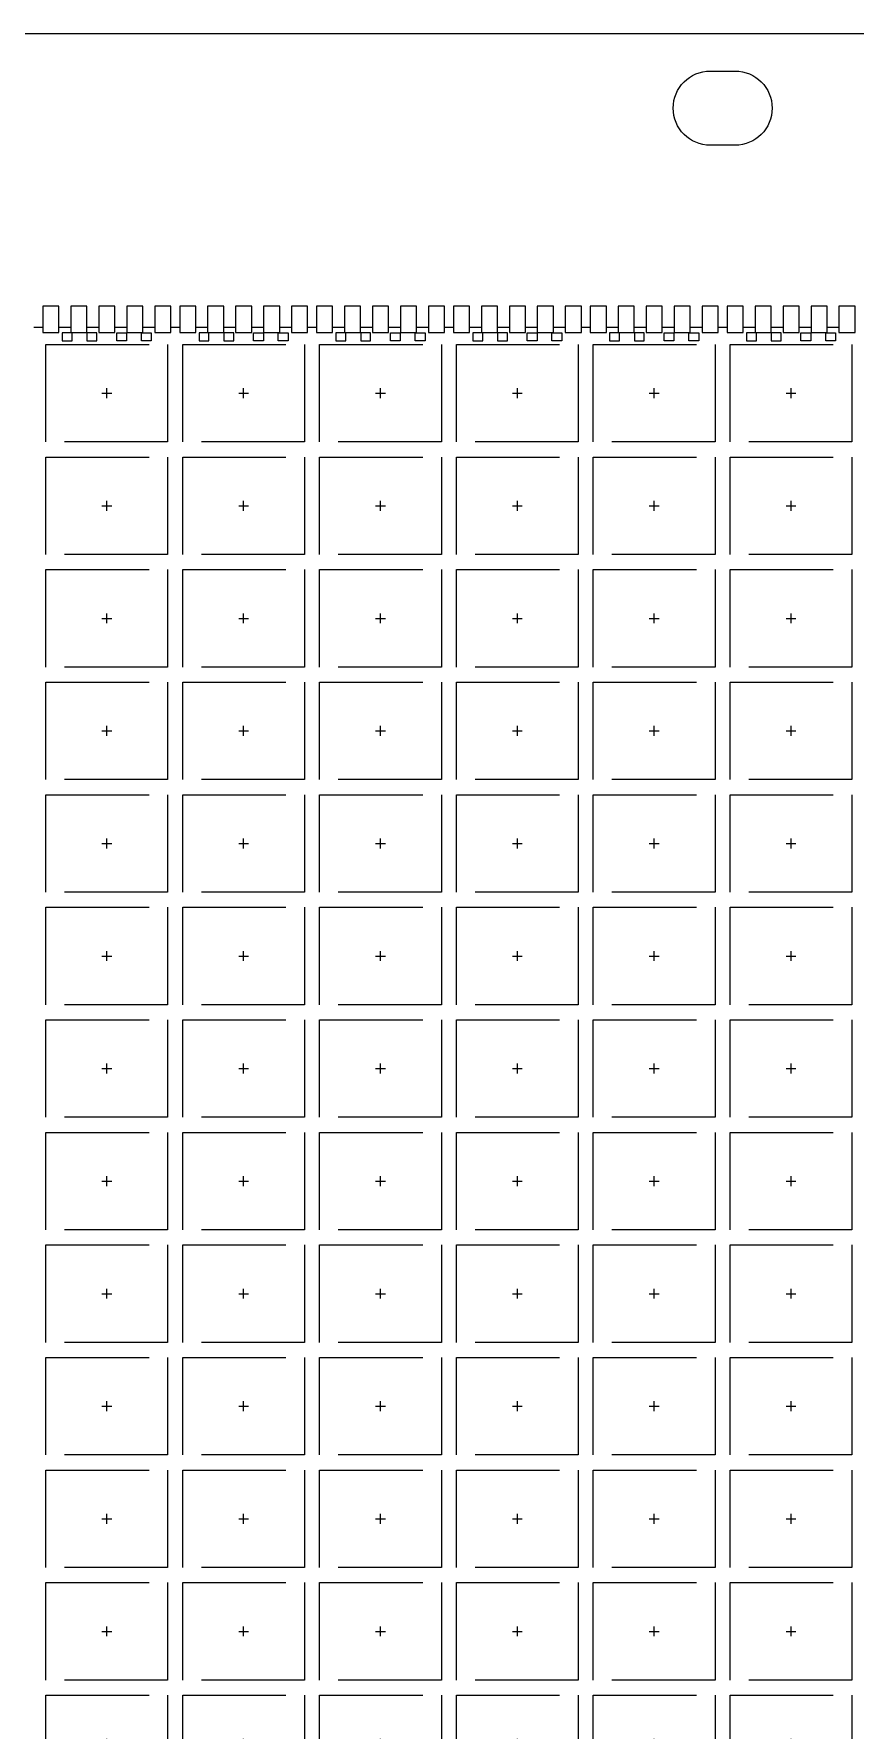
# Model space of a CAD drawing. Header units: millimetres. Extents: x -1.93 to 4.89, y -2.06 to 2.17.
# Drawn here: x -0.835 to 0.16, y 0.085 to 2.142 of the extents above; entities that cross this region are included whole.
import ezdxf

# ---------------------------------------------------------------- set-up
doc = ezdxf.new("R2010")
doc.units = ezdxf.units.MM
doc.header["$LTSCALE"] = 0.5
for name, pattern in [('CENTER', [50.8, 31.75, -6.35, 6.35, -6.35]), ('HIDDEN', [0.375, 0.25, -0.125]), ('PHANTOM', [2.5, 1.25, -0.25, 0.25, -0.25, 0.25, -0.25])]:
    doc.linetypes.add(name, pattern=pattern)
for name, color, linetype in [('BTM', 7, 'HIDDEN'), ('CEN', 2, 'CENTER'), ('PKG', 1, 'PHANTOM')]:
    doc.layers.add(name, color=color, linetype=linetype)

# ---------------------------------------------------------------- blocks, each defined once
blk = doc.blocks.new('*U0')
at = {"layer": 'CEN', "ltscale": 0.005}
for p, q in [((-0.006, 0), (0.006, 0)), ((0, -0.006), (0, 0.006))]:
    blk.add_line(p, q, dxfattribs=at)
at = {"layer": 'PKG', "color": 1, "linetype": 'HIDDEN'}
blk.add_lwpolyline([(-0.0738, -0.0591), (-0.0738, 0.0591), (0.0738, 0.0591), (0.0738, -0.0591)], close=True, dxfattribs=at)
blk = doc.blocks.new('*U1')
at = {"layer": 'CEN', "color": 0, "linetype": 'ByBlock', "lineweight": -2, "transparency": 16777216}
for p in [(0.8295, 3.4125), (0.9954, 3.4125), (1.1613, 3.4125), (1.3272, 3.4125), (1.4931, 3.4125), (1.659, 3.4125), (0.8295, 3.276), (0.9954, 3.276), (1.1613, 3.276), (1.3272, 3.276), (1.4931, 3.276), (1.659, 3.276), (0.8295, 3.1395), (0.9954, 3.1395), (1.1613, 3.1395), (1.3272, 3.1395), (1.4931, 3.1395), (1.659, 3.1395), (0.8295, 3.003), (0.9954, 3.003), (1.1613, 3.003), (1.3272, 3.003), (1.4931, 3.003), (1.659, 3.003), (0.8295, 2.8665), (0.9954, 2.8665), (1.1613, 2.8665), (1.3272, 2.8665), (1.4931, 2.8665), (1.659, 2.8665), (0.8295, 2.73), (0.9954, 2.73), (1.1613, 2.73), (1.3272, 2.73), (1.4931, 2.73), (1.659, 2.73), (0.8295, 2.5935), (0.9954, 2.5935), (1.1613, 2.5935), (1.3272, 2.5935), (1.4931, 2.5935), (1.659, 2.5935), (0.8295, 2.457), (0.9954, 2.457), (1.1613, 2.457), (1.3272, 2.457), (1.4931, 2.457), (1.659, 2.457), (0.8295, 2.3205), (0.9954, 2.3205), (1.1613, 2.3205), (1.3272, 2.3205), (1.4931, 2.3205), (1.659, 2.3205), (0.8295, 2.184), (0.9954, 2.184), (1.1613, 2.184), (1.3272, 2.184), (1.4931, 2.184), (1.659, 2.184), (0.8295, 2.0475), (0.9954, 2.0475), (1.1613, 2.0475), (1.3272, 2.0475), (1.4931, 2.0475), (1.659, 2.0475), (0.8295, 1.911), (0.9954, 1.911), (1.1613, 1.911), (1.3272, 1.911), (1.4931, 1.911), (1.659, 1.911), (0.8295, 1.7745), (0.9954, 1.7745), (1.1613, 1.7745), (1.3272, 1.7745), (1.4931, 1.7745), (1.659, 1.7745)]:
    blk.add_blockref('*U0', p, dxfattribs=at)

msp = doc.modelspace()

# ---------------------------------------------------------------- linework, layer by layer
msp.add_line((1.9048, 2.142), (-1.8932, 2.142))
at = {"color": 1, "ltscale": 0.1}
msp.add_lwpolyline([(-0.015, 2.097), (0.015, 2.097, -1), (0.015, 2.007), (-0.015, 2.007, -1), (-0.015, 2.097, -1)], format="xyb", dxfattribs=at)
at = {"ltscale": 0.03}
for points in [[(-0.8241, 1.7799), (-0.8046, 1.7799), (-0.8046, 1.812), (-0.8241, 1.812)], [(-0.7902, 1.7799), (-0.7707, 1.7799), (-0.7707, 1.812), (-0.7902, 1.812)], [(-0.7563, 1.7799), (-0.7368, 1.7799), (-0.7368, 1.812), (-0.7563, 1.812)], [(-0.7224, 1.7799), (-0.7029, 1.7799), (-0.7029, 1.812), (-0.7224, 1.812)], [(-0.6885, 1.7799), (-0.669, 1.7799), (-0.669, 1.812), (-0.6885, 1.812)], [(-0.6582, 1.7799), (-0.6387, 1.7799), (-0.6387, 1.812), (-0.6582, 1.812)], [(-0.6243, 1.7799), (-0.6048, 1.7799), (-0.6048, 1.812), (-0.6243, 1.812)], [(-0.5904, 1.7799), (-0.5709, 1.7799), (-0.5709, 1.812), (-0.5904, 1.812)], [(-0.5565, 1.7799), (-0.537, 1.7799), (-0.537, 1.812), (-0.5565, 1.812)], [(-0.5226, 1.7799), (-0.5031, 1.7799), (-0.5031, 1.812), (-0.5226, 1.812)], [(-0.4923, 1.7799), (-0.4728, 1.7799), (-0.4728, 1.812), (-0.4923, 1.812)], [(-0.4584, 1.7799), (-0.4389, 1.7799), (-0.4389, 1.812), (-0.4584, 1.812)], [(-0.4245, 1.7799), (-0.405, 1.7799), (-0.405, 1.812), (-0.4245, 1.812)], [(-0.3906, 1.7799), (-0.3711, 1.7799), (-0.3711, 1.812), (-0.3906, 1.812)], [(-0.3567, 1.7799), (-0.3372, 1.7799), (-0.3372, 1.812), (-0.3567, 1.812)], [(-0.3264, 1.7799), (-0.3069, 1.7799), (-0.3069, 1.812), (-0.3264, 1.812)], [(-0.2925, 1.7799), (-0.273, 1.7799), (-0.273, 1.812), (-0.2925, 1.812)], [(-0.2586, 1.7799), (-0.2391, 1.7799), (-0.2391, 1.812), (-0.2586, 1.812)], [(-0.2247, 1.7799), (-0.2052, 1.7799), (-0.2052, 1.812), (-0.2247, 1.812)], [(-0.1908, 1.7799), (-0.1713, 1.7799), (-0.1713, 1.812), (-0.1908, 1.812)], [(-0.1605, 1.7799), (-0.141, 1.7799), (-0.141, 1.812), (-0.1605, 1.812)], [(-0.1266, 1.7799), (-0.1071, 1.7799), (-0.1071, 1.812), (-0.1266, 1.812)], [(-0.0927, 1.7799), (-0.0732, 1.7799), (-0.0732, 1.812), (-0.0927, 1.812)], [(-0.0588, 1.7799), (-0.0393, 1.7799), (-0.0393, 1.812), (-0.0588, 1.812)], [(-0.0249, 1.7799), (-0.0054, 1.7799), (-0.0054, 1.812), (-0.0249, 1.812)], [(0.0054, 1.7799), (0.0249, 1.7799), (0.0249, 1.812), (0.0054, 1.812)], [(0.0393, 1.7799), (0.0588, 1.7799), (0.0588, 1.812), (0.0393, 1.812)], [(0.0732, 1.7799), (0.0927, 1.7799), (0.0927, 1.812), (0.0732, 1.812)], [(0.1071, 1.7799), (0.1266, 1.7799), (0.1266, 1.812), (0.1071, 1.812)], [(0.141, 1.7799), (0.1605, 1.7799), (0.1605, 1.812), (0.141, 1.812)]]:
    msp.add_lwpolyline(points, close=True, dxfattribs=at)
at = {"layer": 'BTM', "ltscale": 0.03}
for p, q in [((-0.8349, 1.7865), (-0.8241, 1.7865)), ((-0.8046, 1.7865), (-0.7902, 1.7865)), ((-0.7707, 1.7865), (-0.7563, 1.7865)), ((-0.7368, 1.7865), (-0.7224, 1.7865)), ((-0.7029, 1.7865), (-0.6885, 1.7865)), ((-0.669, 1.7865), (-0.6582, 1.7865)), ((-0.6387, 1.7865), (-0.6243, 1.7865)), ((-0.6048, 1.7865), (-0.5904, 1.7865)), ((-0.5709, 1.7865), (-0.5565, 1.7865)), ((-0.537, 1.7865), (-0.5226, 1.7865)), ((-0.5031, 1.7865), (-0.4923, 1.7865)), ((-0.4728, 1.7865), (-0.4584, 1.7865)), ((-0.4389, 1.7865), (-0.4245, 1.7865)), ((-0.405, 1.7865), (-0.3906, 1.7865)), ((-0.3711, 1.7865), (-0.3567, 1.7865)), ((-0.3372, 1.7865), (-0.3264, 1.7865)), ((-0.3069, 1.7865), (-0.2925, 1.7865)), ((-0.273, 1.7865), (-0.2586, 1.7865)), ((-0.2391, 1.7865), (-0.2247, 1.7865)), ((-0.2052, 1.7865), (-0.1908, 1.7865)), ((-0.1713, 1.7865), (-0.1605, 1.7865)), ((-0.141, 1.7865), (-0.1266, 1.7865)), ((-0.1071, 1.7865), (-0.0927, 1.7865)), ((-0.0732, 1.7865), (-0.0588, 1.7865)), ((-0.0393, 1.7865), (-0.0249, 1.7865)), ((-0.0054, 1.7865), (0.0054, 1.7865)), ((0.0249, 1.7865), (0.0393, 1.7865)), ((0.0588, 1.7865), (0.0732, 1.7865)), ((0.0927, 1.7865), (0.1071, 1.7865)), ((0.1266, 1.7865), (0.141, 1.7865))]:
    msp.add_line(p, q, dxfattribs=at)
for points in [[(-0.8006, 1.7793), (-0.8006, 1.7697), (-0.7886, 1.7697), (-0.7886, 1.7793)], [(-0.7706, 1.7793), (-0.7706, 1.7697), (-0.7586, 1.7697), (-0.7586, 1.7793)], [(-0.7226, 1.7793), (-0.7226, 1.7697), (-0.7346, 1.7697), (-0.7346, 1.7793)], [(-0.6926, 1.7793), (-0.6926, 1.7697), (-0.7046, 1.7697), (-0.7046, 1.7793)], [(-0.6347, 1.7793), (-0.6347, 1.7697), (-0.6227, 1.7697), (-0.6227, 1.7793)], [(-0.6047, 1.7793), (-0.6047, 1.7697), (-0.5927, 1.7697), (-0.5927, 1.7793)], [(-0.5567, 1.7793), (-0.5567, 1.7697), (-0.5687, 1.7697), (-0.5687, 1.7793)], [(-0.5267, 1.7793), (-0.5267, 1.7697), (-0.5387, 1.7697), (-0.5387, 1.7793)], [(-0.4688, 1.7793), (-0.4688, 1.7697), (-0.4568, 1.7697), (-0.4568, 1.7793)], [(-0.4388, 1.7793), (-0.4388, 1.7697), (-0.4268, 1.7697), (-0.4268, 1.7793)], [(-0.3908, 1.7793), (-0.3908, 1.7697), (-0.4028, 1.7697), (-0.4028, 1.7793)], [(-0.3608, 1.7793), (-0.3608, 1.7697), (-0.3728, 1.7697), (-0.3728, 1.7793)], [(-0.3029, 1.7793), (-0.3029, 1.7697), (-0.2909, 1.7697), (-0.2909, 1.7793)], [(-0.2729, 1.7793), (-0.2729, 1.7697), (-0.2609, 1.7697), (-0.2609, 1.7793)], [(-0.2249, 1.7793), (-0.2249, 1.7697), (-0.2369, 1.7697), (-0.2369, 1.7793)], [(-0.1949, 1.7793), (-0.1949, 1.7697), (-0.2069, 1.7697), (-0.2069, 1.7793)], [(-0.137, 1.7793), (-0.137, 1.7697), (-0.125, 1.7697), (-0.125, 1.7793)], [(-0.107, 1.7793), (-0.107, 1.7697), (-0.095, 1.7697), (-0.095, 1.7793)], [(-0.059, 1.7793), (-0.059, 1.7697), (-0.071, 1.7697), (-0.071, 1.7793)], [(-0.029, 1.7793), (-0.029, 1.7697), (-0.041, 1.7697), (-0.041, 1.7793)], [(0.0289, 1.7793), (0.0289, 1.7697), (0.0409, 1.7697), (0.0409, 1.7793)], [(0.0589, 1.7793), (0.0589, 1.7697), (0.0709, 1.7697), (0.0709, 1.7793)], [(0.1069, 1.7793), (0.1069, 1.7697), (0.0949, 1.7697), (0.0949, 1.7793)], [(0.1369, 1.7793), (0.1369, 1.7697), (0.1249, 1.7697), (0.1249, 1.7793)]]:
    msp.add_lwpolyline(points, close=True, dxfattribs=at)

# ---------------------------------------------------------------- block references
at = {"layer": 'CEN'}
msp.add_blockref('*U1', (-1.5761, -1.7063), dxfattribs=at)

doc.saveas('drawing.dxf')
